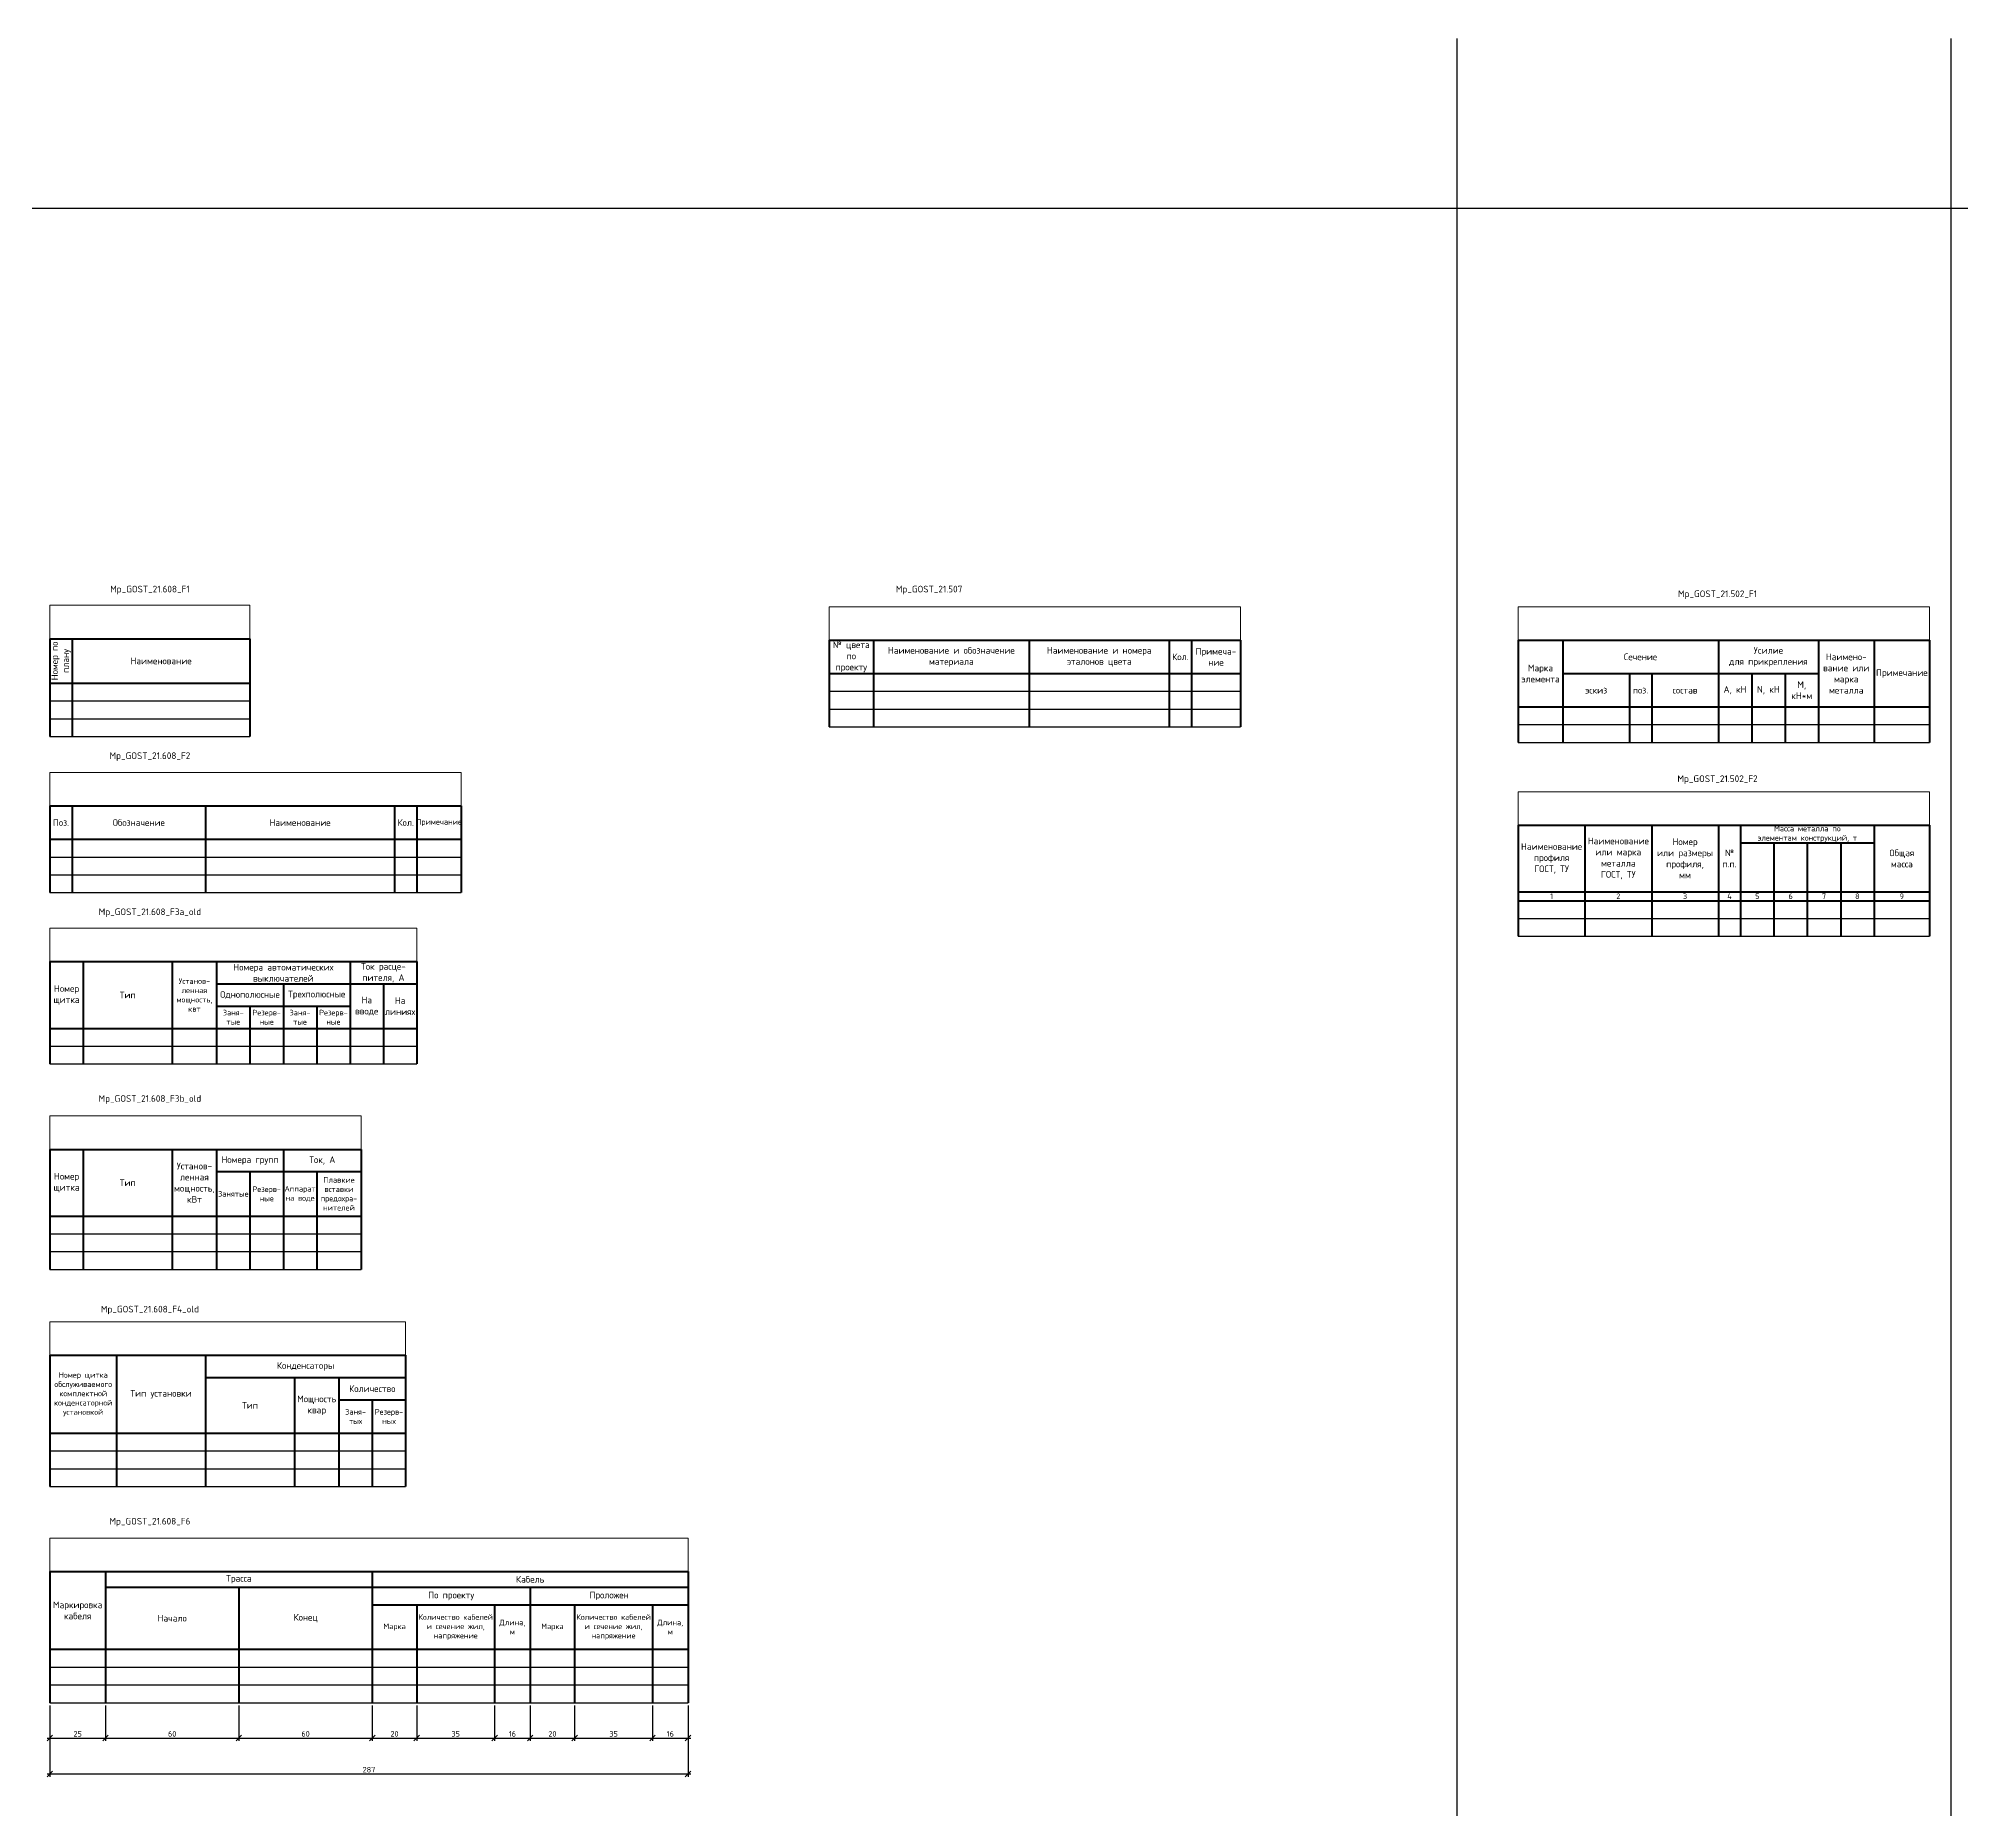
# Model space of a CAD drawing. Header units: millimetres. Extents: x 1497 to 8154, y -1970 to 1505.
# Drawn here: x 3172 to 4037, y 709 to 1505 of the extents above; entities that cross this region are included whole.
import ezdxf

# ---------------------------------------------------------------- set-up
doc = ezdxf.new("R2010")
doc.units = ezdxf.units.MM
doc.styles.add('MpTextStyle', font='isocpeur.ttf')
doc.dimstyles.new('MpDimStyle', dxfattribs={"dimtxt": 2.5, "dimasz": 2.5, "dimexe": 1.25, "dimexo": 1.25, "dimtad": 1, "dimdec": 0, "dimdsep": 46, "dimtxsty": 'MpTextStyle', "dimblk": 'OBLIQUE', "dimcen": 2.5, "dimdle": 1.25, "dimadec": 0, "dimazin": 0, "dimtfac": 1, "dimtdec": 0, "dimtix": 1, "dimtmove": 2, "dimatfit": 3, "dimfxl": 1, "dimarcsym": 0})

# ---------------------------------------------------------------- blocks, each defined once
blk = doc.blocks.new('*T21')
at = {"color": 0, "linetype": 'ByBlock', "lineweight": 40, "transparency": 16777216}
for p, q in [((0, -15), (90, -15)), ((0, -15), (0, -59)), ((10, -15), (10, -59)), ((90, -15), (90, -59)), ((0, -35), (90, -35))]:
    blk.add_line(p, q, dxfattribs=at)
at = {"color": 0, "linetype": 'ByBlock', "lineweight": -2, "transparency": 16777216}
for p, q in [((0, -43), (90, -43)), ((0, -51), (90, -51)), ((0, -59), (90, -59))]:
    blk.add_line(p, q, dxfattribs=at)
at = {"layer": 'Defpoints', "color": 8, "linetype": 'ByBlock', "lineweight": 0, "transparency": 16777216}
for p, q in [((0, 0), (90, 0)), ((0, 0), (0, -15)), ((90, 0), (90, -15))]:
    blk.add_line(p, q, dxfattribs=at)
at = {"color": 0, "transparency": 16777216, "insert": (5, -25), "char_height": 3, "width": 20, "attachment_point": 5, "rotation": 90, "style": 'MpTextStyle'}
blk.add_mtext('Номер по плану', dxfattribs=at)
at = {"color": 0, "transparency": 16777216, "insert": (50, -25), "char_height": 3, "width": 80, "attachment_point": 5, "style": 'MpTextStyle'}
blk.add_mtext('Наименование', dxfattribs=at)
blk = doc.blocks.new('*T22')
at = {"color": 0, "linetype": 'ByBlock', "lineweight": 40, "transparency": 16777216}
for p, q in [((0, -15), (185, -15)), ((0, -15), (0, -54)), ((10, -15), (10, -54)), ((70, -15), (70, -54)), ((155, -15), (155, -54)), ((165, -15), (165, -54)), ((185, -15), (185, -54)), ((0, -30), (185, -30))]:
    blk.add_line(p, q, dxfattribs=at)
at = {"color": 0, "linetype": 'ByBlock', "lineweight": -2, "transparency": 16777216}
for p, q in [((0, -38), (185, -38)), ((0, -46), (185, -46)), ((0, -54), (185, -54))]:
    blk.add_line(p, q, dxfattribs=at)
at = {"layer": 'Defpoints', "color": 8, "linetype": 'ByBlock', "lineweight": 0, "transparency": 16777216}
for p, q in [((0, 0), (185, 0)), ((0, 0), (0, -15)), ((185, 0), (185, -15))]:
    blk.add_line(p, q, dxfattribs=at)
at = {"color": 0, "transparency": 16777216, "attachment_point": 5, "style": 'MpTextStyle'}
for s, insert, char_height, width in [('Поз.', (5, -22.5), 3, 10), ('Обозначение', (40, -22.5), 3, 60), ('Наименование', (112.5, -22.5), 3, 85), ('Кол.', (160, -22.5), 3, 10), ('Примечание', (175, -22.5), 2.5, 20)]:
    blk.add_mtext(s, dxfattribs=dict(at, insert=insert, char_height=char_height, width=width))
blk = doc.blocks.new('*T23')
at = {"color": 0, "linetype": 'ByBlock', "lineweight": 40, "transparency": 16777216}
for p, q in [((0, -15), (165, -15)), ((0, -15), (0, -61)), ((15, -15), (15, -61)), ((55, -15), (55, -61)), ((75, -15), (75, -61)), ((135, -15), (135, -61)), ((165, -15), (165, -61)), ((75, -25), (165, -25)), ((105, -25), (105, -61)), ((150, -25), (150, -61)), ((75, -35), (135, -35)), ((90, -35), (90, -61)), ((120, -35), (120, -61)), ((0, -45), (165, -45))]:
    blk.add_line(p, q, dxfattribs=at)
at = {"color": 0, "linetype": 'ByBlock', "lineweight": -2, "transparency": 16777216}
for p, q in [((0, -53), (165, -53)), ((0, -61), (165, -61))]:
    blk.add_line(p, q, dxfattribs=at)
at = {"layer": 'Defpoints', "color": 8, "linetype": 'ByBlock', "lineweight": 0, "transparency": 16777216}
for p, q in [((0, 0), (165, 0)), ((0, 0), (0, -15)), ((165, 0), (165, -15))]:
    blk.add_line(p, q, dxfattribs=at)
at = {"color": 0, "transparency": 16777216, "attachment_point": 5, "style": 'MpTextStyle'}
for s, insert, char_height, width in [('Номера автоматических выключателей', (105, -20), 3, 60), ('Ток расце-\\Pпителя, А', (150, -20), 3, 30), ('Номер щитка', (7.5, -30), 3, 15), ('Установ-\\Pленная мощность, квт', (65, -30), 2.5, 20), ('Тип', (35, -30), 3, 40), ('Однополюсные', (90, -30), 3, 30), ('Трехполюсные', (120, -30), 3, 30), ('На вводе', (142.5, -35), 3, 15), ('На линиях', (157.5, -35), 3, 15), ('Заня-\\Pтые', (82.5, -40), 2.5, 15), ('Резерв-\\Pные', (97.5, -40), 2.5, 15), ('Заня-\\Pтые', (112.5, -40), 2.5, 15), ('Резерв-\\Pные', (127.5, -40), 2.5, 15)]:
    blk.add_mtext(s, dxfattribs=dict(at, insert=insert, char_height=char_height, width=width))
blk = doc.blocks.new('*T24')
at = {"color": 0, "linetype": 'ByBlock', "lineweight": 40, "transparency": 16777216}
for p, q in [((0, -15), (140, -15)), ((0, -15), (0, -69)), ((15, -15), (15, -69)), ((55, -15), (55, -69)), ((75, -15), (75, -69)), ((105, -15), (105, -69)), ((140, -15), (140, -69)), ((75, -25), (140, -25)), ((90, -25), (90, -69)), ((120, -25), (120, -69)), ((0, -45), (140, -45))]:
    blk.add_line(p, q, dxfattribs=at)
at = {"color": 0, "linetype": 'ByBlock', "lineweight": -2, "transparency": 16777216}
for p, q in [((0, -53), (140, -53)), ((0, -61), (140, -61)), ((0, -69), (140, -69))]:
    blk.add_line(p, q, dxfattribs=at)
at = {"layer": 'Defpoints', "color": 8, "linetype": 'ByBlock', "lineweight": 0, "transparency": 16777216}
for p, q in [((0, 0), (140, 0)), ((0, 0), (0, -15)), ((140, 0), (140, -15))]:
    blk.add_line(p, q, dxfattribs=at)
at = {"color": 0, "transparency": 16777216, "attachment_point": 5, "style": 'MpTextStyle'}
for s, insert, char_height, width in [('Номер щитка', (7.5, -30), 3, 15), ('Установ-\\Pленная мощность, кВт', (65, -30), 3, 20), ('Номера групп', (90, -20), 3, 30), ('Ток, А', (122.5, -20), 3, 35), ('Тип', (35, -30), 3, 40), ('Занятые', (82.5, -35), 2.5, 15), ('Резерв-\\Pные', (97.5, -35), 2.5, 15), ('Аппарат на воде', (112.5, -35), 2.5, 15), ('Плавкие вставки предохра-\\Pнителей', (130, -35), 2.5, 20)]:
    blk.add_mtext(s, dxfattribs=dict(at, insert=insert, char_height=char_height, width=width))
blk = doc.blocks.new('*T25')
at = {"color": 0, "linetype": 'ByBlock', "lineweight": 40, "transparency": 16777216}
for p, q in [((0, -15), (160, -15)), ((0, -15), (0, -74)), ((30, -15), (30, -74)), ((70, -15), (70, -74)), ((160, -15), (160, -74)), ((70, -25), (160, -25)), ((110, -25), (110, -74)), ((130, -25), (130, -74)), ((130, -35), (160, -35)), ((145, -35), (145, -74)), ((0, -50), (160, -50))]:
    blk.add_line(p, q, dxfattribs=at)
at = {"color": 0, "linetype": 'ByBlock', "lineweight": -2, "transparency": 16777216}
for p, q in [((0, -58), (160, -58)), ((0, -66), (160, -66)), ((0, -74), (160, -74))]:
    blk.add_line(p, q, dxfattribs=at)
at = {"layer": 'Defpoints', "color": 8, "linetype": 'ByBlock', "lineweight": 0, "transparency": 16777216}
for p, q in [((0, 0), (160, 0)), ((0, 0), (0, -15)), ((160, 0), (160, -15))]:
    blk.add_line(p, q, dxfattribs=at)
at = {"color": 0, "transparency": 16777216, "attachment_point": 5, "style": 'MpTextStyle'}
for s, insert, char_height, width in [('Номер щитка обслуживаемого комплектной конденсаторной установкой', (15, -32.5), 2.5, 30), ('Конденсаторы', (115, -20), 3, 90), ('Тип установки', (50, -32.5), 3, 40), ('Мощность квар', (120, -37.5), 3, 20), ('Количество', (145, -30), 3, 30), ('Тип', (90, -37.5), 3, 40), ('Заня-\\Pтых', (137.5, -42.5), 2.5, 15), ('Резерв-\\Pных', (152.5, -42.5), 2.5, 15)]:
    blk.add_mtext(s, dxfattribs=dict(at, insert=insert, char_height=char_height, width=width))
blk = doc.blocks.new('*T26')
at = {"color": 0, "linetype": 'ByBlock', "lineweight": 40, "transparency": 16777216}
for p, q in [((0, -15), (185, -15)), ((0, -15), (0, -54)), ((20, -15), (20, -54)), ((90, -15), (90, -54)), ((153, -15), (153, -54)), ((163, -15), (163, -54)), ((185, -15), (185, -54)), ((0, -30), (185, -30))]:
    blk.add_line(p, q, dxfattribs=at)
at = {"color": 0, "linetype": 'ByBlock', "lineweight": -2, "transparency": 16777216}
for p, q in [((0, -38), (185, -38)), ((0, -46), (185, -46)), ((0, -54), (185, -54))]:
    blk.add_line(p, q, dxfattribs=at)
at = {"layer": 'Defpoints', "color": 8, "linetype": 'ByBlock', "lineweight": 0, "transparency": 16777216}
for p, q in [((0, 0), (185, 0)), ((0, 0), (0, -15)), ((185, 0), (185, -15))]:
    blk.add_line(p, q, dxfattribs=at)
at = {"color": 0, "transparency": 16777216, "char_height": 3, "attachment_point": 5, "style": 'MpTextStyle'}
for s, insert, width in [('№ цвета по проекту', (10, -22.5), 20), ('Наименование и обозначение материала', (55, -22.5), 70), ('Наименование и номера эталонов цвета', (121.5, -22.5), 63), ('Кол.', (158, -22.5), 10), ('Примеча-\\Pние', (174, -22.5), 22)]:
    blk.add_mtext(s, dxfattribs=dict(at, insert=insert, width=width))
blk = doc.blocks.new('*T27')
at = {"color": 0, "linetype": 'ByBlock', "lineweight": 40, "transparency": 16777216}
for p, q in [((0, -15), (185, -15)), ((0, -15), (0, -61)), ((20, -15), (20, -61)), ((90, -15), (90, -61)), ((135, -15), (135, -61)), ((160, -15), (160, -61)), ((185, -15), (185, -61)), ((20, -30), (135, -30)), ((50, -30), (50, -61)), ((60, -30), (60, -61)), ((105, -30), (105, -61)), ((120, -30), (120, -61)), ((0, -45), (185, -45))]:
    blk.add_line(p, q, dxfattribs=at)
at = {"color": 0, "linetype": 'ByBlock', "lineweight": -2, "transparency": 16777216}
for p, q in [((0, -53), (185, -53)), ((0, -61), (185, -61))]:
    blk.add_line(p, q, dxfattribs=at)
at = {"layer": 'Defpoints', "color": 8, "linetype": 'ByBlock', "lineweight": 0, "transparency": 16777216}
for p, q in [((0, 0), (185, 0)), ((0, 0), (0, -15)), ((185, 0), (185, -15))]:
    blk.add_line(p, q, dxfattribs=at)
at = {"color": 0, "transparency": 16777216, "char_height": 3, "attachment_point": 5, "style": 'MpTextStyle'}
for s, insert, width in [('Сечение', (55, -22.5), 70), ('Уcилие\\Pдля прикрепления', (112.5, -22.5), 45), ('Наимено-\\Pвание или марка металла', (147.5, -30), 25), ('Марка элемента', (10, -30), 20), ('М,\\PкН*м', (127.5, -37.5), 15), ('Примечание', (172.5, -30), 25), ('эскиз', (35, -37.5), 30), ('поз.', (55, -37.5), 10), ('состав', (75, -37.5), 30), ('А, кН', (97.5, -37.5), 15), ('N, кН', (112.5, -37.5), 15)]:
    blk.add_mtext(s, dxfattribs=dict(at, insert=insert, width=width))
blk = doc.blocks.new('*T28')
at = {"color": 0, "linetype": 'ByBlock', "lineweight": 40, "transparency": 16777216}
for p, q in [((0, -15), (185, -15)), ((0, -15), (0, -65)), ((30, -15), (30, -65)), ((60, -15), (60, -65)), ((90, -15), (90, -65)), ((100, -15), (100, -65)), ((160, -15), (160, -65)), ((185, -15), (185, -65)), ((100, -23), (160, -23)), ((115, -23), (115, -65)), ((130, -23), (130, -65)), ((145, -23), (145, -65)), ((0, -45), (185, -45)), ((0, -49), (185, -49))]:
    blk.add_line(p, q, dxfattribs=at)
at = {"color": 0, "linetype": 'ByBlock', "lineweight": -2, "transparency": 16777216}
for p, q in [((0, -57), (185, -57)), ((0, -65), (185, -65))]:
    blk.add_line(p, q, dxfattribs=at)
at = {"layer": 'Defpoints', "color": 8, "linetype": 'ByBlock', "lineweight": 0, "transparency": 16777216}
for p, q in [((0, 0), (185, 0)), ((0, 0), (0, -15)), ((185, 0), (185, -15))]:
    blk.add_line(p, q, dxfattribs=at)
at = {"color": 0, "transparency": 16777216, "attachment_point": 5, "style": 'MpTextStyle'}
for s, insert, char_height, width in [('Масса металла по\\Pэлементам конструкций, т', (130, -19), 2.5, 60), ('Наименование профиля\\PГОСТ, ТУ', (15, -30), 3, 30), ('Наименование или марка металла\\PГОСТ, ТУ', (45, -30), 3, 30), ('Номер\\Pили размеры профиля,\\Pмм', (75, -30), 3, 30), ('№ п.п.', (95, -30), 3, 10), ('Общая\\Pмасса', (172.5, -30), 3, 25), ('1', (15, -47), 2.5, 30), ('2', (45, -47), 2.5, 30), ('3', (75, -47), 2.5, 30), ('4', (95, -47), 2.5, 10), ('5', (107.5, -47), 2.5, 15), ('6', (122.5, -47), 2.5, 15), ('7', (137.5, -47), 2.5, 15), ('8', (152.5, -47), 2.5, 15), ('9', (172.5, -47), 2.5, 25)]:
    blk.add_mtext(s, dxfattribs=dict(at, insert=insert, char_height=char_height, width=width))
blk = doc.blocks.new('_Oblique')
at = {"color": 0, "linetype": 'ByBlock', "lineweight": -2}
blk.add_line((-0.5, -0.5), (0.5, 0.5), dxfattribs=at)
blk = doc.blocks.new('*D122')
at = {"color": 0, "lineweight": -2, "transparency": 16777216}
for p, q in [((3176.98, 755.33), (3176.98, 739.43)), ((3201.98, 755.33), (3201.98, 739.43)), ((3175.73, 740.68), (3203.23, 740.68))]:
    blk.add_line(p, q, dxfattribs=at)
at = {"layer": 'Defpoints', "color": 0, "transparency": 16777216}
for p in [(3176.98, 756.58), (3201.98, 756.58), (3201.98, 740.68)]:
    blk.add_point(p, dxfattribs=at)
at = {"color": 0, "lineweight": -2, "transparency": 16777216, "xscale": 2.5, "yscale": 2.5, "zscale": 2.5, "rotation": 180}
blk.add_blockref('_Oblique', (3176.98, 740.68), dxfattribs=at)
at = {"color": 0, "lineweight": -2, "transparency": 16777216, "xscale": 2.5, "yscale": 2.5, "zscale": 2.5}
blk.add_blockref('_Oblique', (3201.98, 740.68), dxfattribs=at)
at = {"color": 0, "transparency": 16777216, "insert": (3189.48, 742.56), "char_height": 2.5, "attachment_point": 5, "style": 'MpTextStyle'}
blk.add_mtext('25', dxfattribs=at)
blk = doc.blocks.new('*D123')
at = {"color": 0, "lineweight": -2, "transparency": 16777216}
for p, q in [((3176.98, 755.33), (3176.98, 723.31)), ((3463.98, 755.33), (3463.98, 723.31)), ((3175.73, 724.56), (3465.23, 724.56))]:
    blk.add_line(p, q, dxfattribs=at)
at = {"layer": 'Defpoints', "color": 0, "transparency": 16777216}
for p in [(3176.98, 756.58), (3463.98, 756.58), (3463.98, 724.56)]:
    blk.add_point(p, dxfattribs=at)
at = {"color": 0, "lineweight": -2, "transparency": 16777216, "xscale": 2.5, "yscale": 2.5, "zscale": 2.5, "rotation": 180}
blk.add_blockref('_Oblique', (3176.98, 724.56), dxfattribs=at)
at = {"color": 0, "lineweight": -2, "transparency": 16777216, "xscale": 2.5, "yscale": 2.5, "zscale": 2.5}
blk.add_blockref('_Oblique', (3463.98, 724.56), dxfattribs=at)
at = {"color": 0, "transparency": 16777216, "insert": (3320.48, 726.44), "char_height": 2.5, "attachment_point": 5, "style": 'MpTextStyle'}
blk.add_mtext('287', dxfattribs=at)
blk = doc.blocks.new('*D124')
at = {"color": 0, "lineweight": -2, "transparency": 16777216}
for p, q in [((3201.98, 755.33), (3201.98, 739.43)), ((3261.98, 755.33), (3261.98, 739.43)), ((3200.73, 740.68), (3263.23, 740.68))]:
    blk.add_line(p, q, dxfattribs=at)
at = {"layer": 'Defpoints', "color": 0, "transparency": 16777216}
for p in [(3201.98, 756.58), (3261.98, 756.58), (3261.98, 740.68)]:
    blk.add_point(p, dxfattribs=at)
at = {"color": 0, "lineweight": -2, "transparency": 16777216, "xscale": 2.5, "yscale": 2.5, "zscale": 2.5, "rotation": 180}
blk.add_blockref('_Oblique', (3201.98, 740.68), dxfattribs=at)
at = {"color": 0, "lineweight": -2, "transparency": 16777216, "xscale": 2.5, "yscale": 2.5, "zscale": 2.5}
blk.add_blockref('_Oblique', (3261.98, 740.68), dxfattribs=at)
at = {"color": 0, "transparency": 16777216, "insert": (3231.98, 742.56), "char_height": 2.5, "attachment_point": 5, "style": 'MpTextStyle'}
blk.add_mtext('60', dxfattribs=at)
blk = doc.blocks.new('*D125')
at = {"color": 0, "lineweight": -2, "transparency": 16777216}
for p, q in [((3261.98, 755.33), (3261.98, 739.43)), ((3321.98, 755.33), (3321.98, 739.43)), ((3260.73, 740.68), (3323.23, 740.68))]:
    blk.add_line(p, q, dxfattribs=at)
at = {"layer": 'Defpoints', "color": 0, "transparency": 16777216}
for p in [(3261.98, 756.58), (3321.98, 756.58), (3321.98, 740.68)]:
    blk.add_point(p, dxfattribs=at)
at = {"color": 0, "lineweight": -2, "transparency": 16777216, "xscale": 2.5, "yscale": 2.5, "zscale": 2.5, "rotation": 180}
blk.add_blockref('_Oblique', (3261.98, 740.68), dxfattribs=at)
at = {"color": 0, "lineweight": -2, "transparency": 16777216, "xscale": 2.5, "yscale": 2.5, "zscale": 2.5}
blk.add_blockref('_Oblique', (3321.98, 740.68), dxfattribs=at)
at = {"color": 0, "transparency": 16777216, "insert": (3291.98, 742.56), "char_height": 2.5, "attachment_point": 5, "style": 'MpTextStyle'}
blk.add_mtext('60', dxfattribs=at)
blk = doc.blocks.new('*D126')
at = {"color": 0, "lineweight": -2, "transparency": 16777216}
for p, q in [((3321.98, 755.33), (3321.98, 739.43)), ((3341.98, 755.33), (3341.98, 739.43)), ((3320.73, 740.68), (3343.23, 740.68))]:
    blk.add_line(p, q, dxfattribs=at)
at = {"layer": 'Defpoints', "color": 0, "transparency": 16777216}
for p in [(3321.98, 756.58), (3341.98, 756.58), (3341.98, 740.68)]:
    blk.add_point(p, dxfattribs=at)
at = {"color": 0, "lineweight": -2, "transparency": 16777216, "xscale": 2.5, "yscale": 2.5, "zscale": 2.5, "rotation": 180}
blk.add_blockref('_Oblique', (3321.98, 740.68), dxfattribs=at)
at = {"color": 0, "lineweight": -2, "transparency": 16777216, "xscale": 2.5, "yscale": 2.5, "zscale": 2.5}
blk.add_blockref('_Oblique', (3341.98, 740.68), dxfattribs=at)
at = {"color": 0, "transparency": 16777216, "insert": (3331.98, 742.56), "char_height": 2.5, "attachment_point": 5, "style": 'MpTextStyle'}
blk.add_mtext('20', dxfattribs=at)
blk = doc.blocks.new('*D127')
at = {"color": 0, "lineweight": -2, "transparency": 16777216}
for p, q in [((3341.98, 755.33), (3341.98, 739.43)), ((3376.98, 755.33), (3376.98, 739.43)), ((3340.73, 740.68), (3378.23, 740.68))]:
    blk.add_line(p, q, dxfattribs=at)
at = {"layer": 'Defpoints', "color": 0, "transparency": 16777216}
for p in [(3341.98, 756.58), (3376.98, 756.58), (3376.98, 740.68)]:
    blk.add_point(p, dxfattribs=at)
at = {"color": 0, "lineweight": -2, "transparency": 16777216, "xscale": 2.5, "yscale": 2.5, "zscale": 2.5, "rotation": 180}
blk.add_blockref('_Oblique', (3341.98, 740.68), dxfattribs=at)
at = {"color": 0, "lineweight": -2, "transparency": 16777216, "xscale": 2.5, "yscale": 2.5, "zscale": 2.5}
blk.add_blockref('_Oblique', (3376.98, 740.68), dxfattribs=at)
at = {"color": 0, "transparency": 16777216, "insert": (3359.48, 742.56), "char_height": 2.5, "attachment_point": 5, "style": 'MpTextStyle'}
blk.add_mtext('35', dxfattribs=at)
blk = doc.blocks.new('*D128')
at = {"color": 0, "lineweight": -2, "transparency": 16777216}
for p, q in [((3376.98, 755.33), (3376.98, 739.43)), ((3392.98, 755.33), (3392.98, 739.43)), ((3375.73, 740.68), (3394.23, 740.68))]:
    blk.add_line(p, q, dxfattribs=at)
at = {"layer": 'Defpoints', "color": 0, "transparency": 16777216}
for p in [(3376.98, 756.58), (3392.98, 756.58), (3392.98, 740.68)]:
    blk.add_point(p, dxfattribs=at)
at = {"color": 0, "lineweight": -2, "transparency": 16777216, "xscale": 2.5, "yscale": 2.5, "zscale": 2.5, "rotation": 180}
blk.add_blockref('_Oblique', (3376.98, 740.68), dxfattribs=at)
at = {"color": 0, "lineweight": -2, "transparency": 16777216, "xscale": 2.5, "yscale": 2.5, "zscale": 2.5}
blk.add_blockref('_Oblique', (3392.98, 740.68), dxfattribs=at)
at = {"color": 0, "transparency": 16777216, "insert": (3384.98, 742.56), "char_height": 2.5, "attachment_point": 5, "style": 'MpTextStyle'}
blk.add_mtext('16', dxfattribs=at)
blk = doc.blocks.new('*D129')
at = {"color": 0, "lineweight": -2, "transparency": 16777216}
for p, q in [((3392.98, 755.33), (3392.98, 739.43)), ((3412.98, 755.33), (3412.98, 739.43)), ((3391.73, 740.68), (3414.23, 740.68))]:
    blk.add_line(p, q, dxfattribs=at)
at = {"layer": 'Defpoints', "color": 0, "transparency": 16777216}
for p in [(3392.98, 756.58), (3412.98, 756.58), (3412.98, 740.68)]:
    blk.add_point(p, dxfattribs=at)
at = {"color": 0, "lineweight": -2, "transparency": 16777216, "xscale": 2.5, "yscale": 2.5, "zscale": 2.5, "rotation": 180}
blk.add_blockref('_Oblique', (3392.98, 740.68), dxfattribs=at)
at = {"color": 0, "lineweight": -2, "transparency": 16777216, "xscale": 2.5, "yscale": 2.5, "zscale": 2.5}
blk.add_blockref('_Oblique', (3412.98, 740.68), dxfattribs=at)
at = {"color": 0, "transparency": 16777216, "insert": (3402.98, 742.56), "char_height": 2.5, "attachment_point": 5, "style": 'MpTextStyle'}
blk.add_mtext('20', dxfattribs=at)
blk = doc.blocks.new('*D130')
at = {"color": 0, "lineweight": -2, "transparency": 16777216}
for p, q in [((3412.98, 755.33), (3412.98, 739.43)), ((3447.98, 755.33), (3447.98, 739.43)), ((3411.73, 740.68), (3449.23, 740.68))]:
    blk.add_line(p, q, dxfattribs=at)
at = {"layer": 'Defpoints', "color": 0, "transparency": 16777216}
for p in [(3412.98, 756.58), (3447.98, 756.58), (3447.98, 740.68)]:
    blk.add_point(p, dxfattribs=at)
at = {"color": 0, "lineweight": -2, "transparency": 16777216, "xscale": 2.5, "yscale": 2.5, "zscale": 2.5, "rotation": 180}
blk.add_blockref('_Oblique', (3412.98, 740.68), dxfattribs=at)
at = {"color": 0, "lineweight": -2, "transparency": 16777216, "xscale": 2.5, "yscale": 2.5, "zscale": 2.5}
blk.add_blockref('_Oblique', (3447.98, 740.68), dxfattribs=at)
at = {"color": 0, "transparency": 16777216, "insert": (3430.48, 742.56), "char_height": 2.5, "attachment_point": 5, "style": 'MpTextStyle'}
blk.add_mtext('35', dxfattribs=at)
blk = doc.blocks.new('*D131')
at = {"color": 0, "lineweight": -2, "transparency": 16777216}
for p, q in [((3447.98, 755.33), (3447.98, 739.43)), ((3463.98, 755.33), (3463.98, 739.43)), ((3446.73, 740.68), (3465.23, 740.68))]:
    blk.add_line(p, q, dxfattribs=at)
at = {"layer": 'Defpoints', "color": 0, "transparency": 16777216}
for p in [(3447.98, 756.58), (3463.98, 756.58), (3463.98, 740.68)]:
    blk.add_point(p, dxfattribs=at)
at = {"color": 0, "lineweight": -2, "transparency": 16777216, "xscale": 2.5, "yscale": 2.5, "zscale": 2.5, "rotation": 180}
blk.add_blockref('_Oblique', (3447.98, 740.68), dxfattribs=at)
at = {"color": 0, "lineweight": -2, "transparency": 16777216, "xscale": 2.5, "yscale": 2.5, "zscale": 2.5}
blk.add_blockref('_Oblique', (3463.98, 740.68), dxfattribs=at)
at = {"color": 0, "transparency": 16777216, "insert": (3455.98, 742.56), "char_height": 2.5, "attachment_point": 5, "style": 'MpTextStyle'}
blk.add_mtext('16', dxfattribs=at)
blk = doc.blocks.new('*T132')
at = {"color": 0, "linetype": 'ByBlock', "lineweight": 40}
for p, q in [((0, -15), (287, -15)), ((0, -15), (0, -74)), ((25, -15), (25, -74)), ((145, -15), (145, -74)), ((287, -15), (287, -74)), ((25, -22), (287, -22)), ((85, -22), (85, -74)), ((216, -22), (216, -74)), ((145, -30), (287, -30)), ((165, -30), (165, -74)), ((200, -30), (200, -74)), ((236, -30), (236, -74)), ((271, -30), (271, -74)), ((0, -50), (287, -50))]:
    blk.add_line(p, q, dxfattribs=at)
at = {"color": 0, "linetype": 'ByBlock', "lineweight": -2}
for p, q in [((0, -58), (287, -58)), ((0, -66), (287, -66)), ((0, -74), (287, -74))]:
    blk.add_line(p, q, dxfattribs=at)
at = {"layer": 'Defpoints', "color": 8, "linetype": 'ByBlock', "lineweight": 0}
for p, q in [((0, 0), (287, 0)), ((0, 0), (0, -15)), ((287, 0), (287, -15))]:
    blk.add_line(p, q, dxfattribs=at)
at = {"color": 0, "attachment_point": 5, "style": 'MpTextStyle'}
for s, insert, char_height, width in [('Трасса', (85, -18.5), 3, 120), ('Кабель', (216, -18.5), 3, 142), ('По проекту', (180.5, -26), 3, 71), ('Проложен', (251.5, -26), 3, 71), ('Маркировка кабеля', (12.5, -32.5), 3, 25), ('Начало', (55, -36), 3, 60), ('Конец', (115, -36), 3, 60), ('Количество кабелей\\Pи сечение жил, напряжение', (182.5, -40), 2.5, 35), ('Количество кабелей\\Pи сечение жил, напряжение', (253.5, -40), 2.5, 35), ('Марка', (155, -40), 2.5, 20), ('Длина,\\Pм', (208, -40), 2.5, 16), ('Марка', (226, -40), 2.5, 20), ('Длина,\\Pм', (279, -40), 2.5, 16)]:
    blk.add_mtext(s, dxfattribs=dict(at, insert=insert, char_height=char_height, width=width))

msp = doc.modelspace()

# ---------------------------------------------------------------- linework, layer by layer
for p, q in [((3809.77, 1504.97), (3809.77, 26.63)), ((4031.83, 1504.97), (4031.83, 26.63)), ((2260.8, 1428.66), (8153.86, 1428.66))]:
    msp.add_line(p, q)

# ---------------------------------------------------------------- block references
for name, p in [('*T21', (3176.98, 1250.06)), ('*T26', (3527.38, 1249.39)), ('*T27', (3837.33, 1249.39)), ('*T22', (3176.98, 1174.86)), ('*T28', (3837.33, 1166.24)), ('*T23', (3176.98, 1104.82)), ('*T24', (3176.98, 1020.41)), ('*T25', (3176.98, 927.79)), ('*T132', (3176.98, 830.58))]:
    msp.add_blockref(name, p)

# ---------------------------------------------------------------- texts
at = {"char_height": 3, "attachment_point": 5, "style": 'MpTextStyle'}
for s, width, insert in [('Mp_GOST_21.608_F1', 51.718, (3221.98, 1256.9)), ('Mp_GOST_21.507', 51.718, (3572.38, 1256.9)), ('Mp_GOST_21.502_F1', 51.718, (3926.95, 1254.79)), ('Mp_GOST_21.608_F2', 51.718, (3221.98, 1181.98)), ('Mp_GOST_21.502_F2', 51.718, (3926.95, 1171.64)), ('Mp_GOST_21.608_F3a_old', 51.718, (3221.98, 1111.78)), ('Mp_GOST_21.608_F3b_old', 51.718, (3221.98, 1027.82)), ('Mp_GOST_21.608_F4_old', 51.718, (3221.98, 933.1)), ('Mp_GOST_21.608_F6', 39.4724, (3221.98, 837.74))]:
    msp.add_mtext_dynamic_manual_height_columns(s, width=width, gutter_width=15, heights=[0], dxfattribs=dict(at, insert=insert))

# ---------------------------------------------------------------- dimensions: what is measured, and where the dimension line sits
for base, p1, p2, picture, middle in [((3201.98, 740.68), (3176.98, 756.58), (3201.98, 756.58), '*D122', (3189.48, 742.56)), ((3463.98, 724.56), (3176.98, 756.58), (3463.98, 756.58), '*D123', (3320.48, 726.44)), ((3261.98, 740.68), (3201.98, 756.58), (3261.98, 756.58), '*D124', (3231.98, 742.56)), ((3321.98, 740.68), (3261.98, 756.58), (3321.98, 756.58), '*D125', (3291.98, 742.56)), ((3341.98, 740.68), (3321.98, 756.58), (3341.98, 756.58), '*D126', (3331.98, 742.56)), ((3376.98, 740.68), (3341.98, 756.58), (3376.98, 756.58), '*D127', (3359.48, 742.56)), ((3392.98, 740.68), (3376.98, 756.58), (3392.98, 756.58), '*D128', (3384.98, 742.56)), ((3412.98, 740.68), (3392.98, 756.58), (3412.98, 756.58), '*D129', (3402.98, 742.56)), ((3447.98, 740.68), (3412.98, 756.58), (3447.98, 756.58), '*D130', (3430.48, 742.56)), ((3463.98, 740.68), (3447.98, 756.58), (3463.98, 756.58), '*D131', (3455.98, 742.56))]:
    dim = msp.add_linear_dim(base=base, p1=p1, p2=p2, dimstyle='MpDimStyle', override={"dimtix": 0})
    dim.commit()
    dim.dimension.update_dxf_attribs({"geometry": picture, "text_midpoint": middle})

doc.saveas('drawing.dxf')
